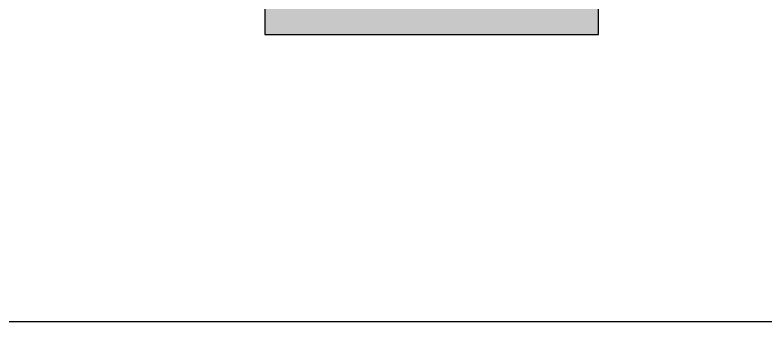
# Model space of a CAD drawing. Header units: millimetres. Extents: x 1078357 to 2594950, y -4969473 to -4636555.
# Drawn here: x 1151216 to 1175078, y -4684019 to -4674271 of the extents above; entities that cross this region are included whole.
import ezdxf

# ---------------------------------------------------------------- set-up
doc = ezdxf.new("R2010")
doc.units = ezdxf.units.MM
doc.linetypes.add('New Retail block$0$CONTINOUS', pattern=[0])
doc.layers.add('Boundary', color=40, linetype='Continuous', lineweight=30)
doc.layers.add('HATCH', color=8, linetype='Continuous', lineweight=30)
doc.layers.add('S-PROJECTION', color=54, linetype='New Retail block$0$CONTINOUS')

msp = doc.modelspace()

# ---------------------------------------------------------------- hatches: boundary and pattern name
at = {"layer": 'HATCH'}
h = msp.add_hatch(dxfattribs=at)
h.set_pattern_fill('AR-SAND', color=8, scale=3, angle=179.97015)
h.set_pattern_definition([(37.47015413, (-5053029.31, 23383636.54), (-4.72361136, 146.8264517), [0, -115.824, 0, -129.54, 0, -123.825]), (7.4701541, (-5053029.31, 23383636.54), (134.9689868, 214.9772528), [0, -62.484, 0, -104.394, 0, -40.005]), (327.47015413, (-5053123.04, 23383636.59), (237.29790347, 0.3075449), [0, -38.1, 0, -137.16, 0, -179.07]), (317.4701541, (-5053123.04, 23383636.59), (229.1017424, 66.759465), [0, -19.05, 0, -89.916, 0, -102.87])])
h.paths.add_polyline_path([(1167988.4, -4671955.8), (1167988.4, -4672259.2), (1168388.9, -4672259.2), (1168388.9, -4671955.8)])
h.paths.add_polyline_path([(1165584.1, -4671949.1), (1165584.1, -4672238.5), (1165994.3, -4672238.5), (1165994.3, -4671949.1)])
h.paths.add_polyline_path([(1162954.3, -4671968.4), (1162954.3, -4672251.5), (1163353.1, -4672251.5), (1163353.1, -4671968.4)])
h.paths.add_polyline_path([(1160230.6, -4671974.2), (1160230.6, -4672243.4), (1160752.5, -4672243.4), (1160752.5, -4671974.2)])
h.paths.add_polyline_path([(1164553.3, -4671891.3), (1164353.4, -4671891.3), (1164353.4, -4671891.3), (1159356.3, -4671891.3), (1159153.4, -4671891.3), (1159153.4, -4674891.3), (1169753.4, -4674891.3), (1169753.4, -4671891.3), (1169550.4, -4671891.3), (1164553.3, -4671891.3)])
h.paths.add_polyline_path([(1161996.8, -4671916.4), (1161996.8, -4671941.5), (1161996.8, -4671891.3), (1161996.8, -4671866.2)])
h.paths.add_polyline_path([(1166280.7, -4671941.6), (1166704.5, -4671941.5), (1166704.5, -4671891.3), (1166280.7, -4671891.3)])

# ---------------------------------------------------------------- linework, layer by layer
at = {"layer": 'Boundary', "ltscale": 700, "elevation": 0}
msp.add_lwpolyline([(1097224.7, -4636555), (1204038.4, -4636555), (1204038.4, -4684019.2), (1097224.7, -4684019.2)], close=True, dxfattribs=at)
at = {"layer": 'S-PROJECTION', "ltscale": 700, "elevation": 0}
msp.add_lwpolyline([(1159153.4, -4671891.3), (1159153.4, -4674891.3), (1169753.4, -4674891.3), (1169753.4, -4671891.3)], dxfattribs=at)

doc.saveas('drawing.dxf')
